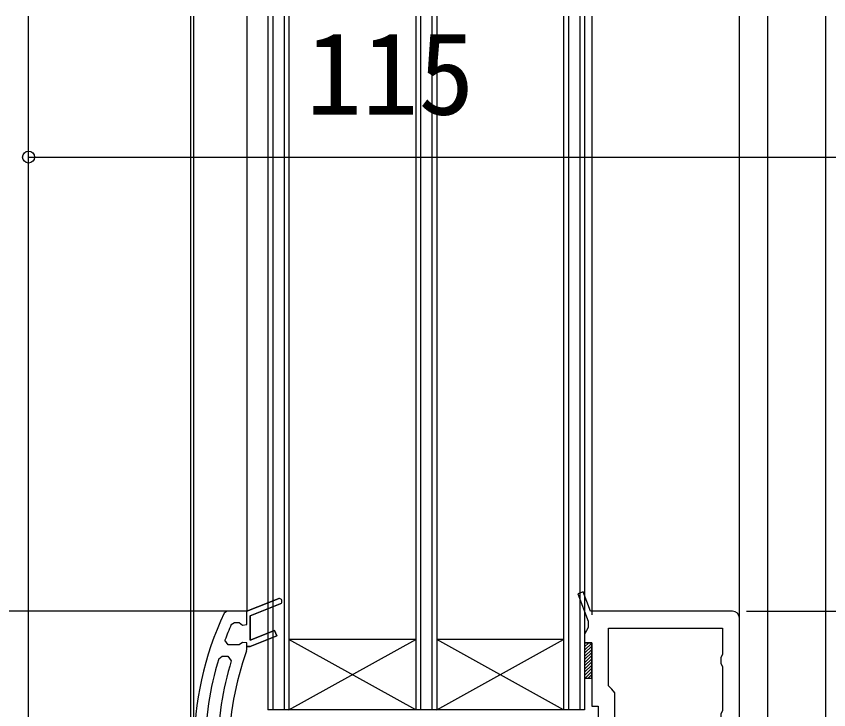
# Model space of a CAD drawing. Units: millimetres, scale not verified. Extents: x -700 to 700, y -1043 to 1038.
# Drawn here: x -532.3 to -416.9, y 410.7 to 509.2 of the extents above; entities that cross this region are included whole.
import ezdxf
from ezdxf.enums import TextEntityAlignment as Align

# ---------------------------------------------------------------- set-up
doc = ezdxf.new("R2010")
doc.units = ezdxf.units.MM
doc.header["$LTSCALE"] = 6
for name, color, linetype in [('0-2_YKK_11', 7, 'Continuous'), ('0-3_YKK_12', 2, 'Continuous'), ('0-4_YKK_13', 4, 'Continuous'), ('0-6_YKK_D', 6, 'Continuous')]:
    doc.layers.add(name, color=color, linetype=linetype)
doc.styles.add('ＭＳ ゴシック', font='')
doc.styles.get('ＭＳ ゴシック').set_extended_font_data('MS Gothic')

msp = doc.modelspace()

# ---------------------------------------------------------------- linework, layer by layer
at = {"layer": '0-2_YKK_11'}
for points in [[(-430.596, 424.7), (-450.785, 424.7), (-451.822, 427.441), (-452.57, 427.159), (-451.096, 423.261), (-451.096, 422.366), (-451.346, 421.933), (-451.596, 421.5), (-451.596, 420.2), (-450.596, 420.2), (-450.596, 411.2), (-449.696, 411.2), (-449.696, 400.7), (-490.196, 400.7)], [(-501.801, 422.799), (-501.343, 423.099), (-500.671, 423.099), (-500.186, 422.724), (-499.596, 422.799), (-499.596, 424.699), (-495.144, 426.471), (-499.596, 424.699), (-502.378, 424.699), (-502.831, 424.41)], [(-494.848, 425.728), (-499.096, 424.037), (-499.096, 420.56), (-495.644, 421.934), (-495.348, 421.191), (-499.096, 419.699), (-499.596, 419.699), (-499.596, 420.199), (-500.186, 420.274), (-500.671, 419.899), (-500.696, 419.899), (-502.231, 419.899), (-502.7, 420.574)], [(-499.626, 419.082), (-499.596, 419.253), (-499.596, 419.699), (-499.096, 419.699), (-495.348, 421.191), (-495.644, 421.934), (-499.096, 420.56), (-499.096, 424.037), (-494.848, 425.728)], [(-487.596, 382.7), (-446.596, 382.7), (-446.596, 385.2), (-449.596, 385.2), (-449.596, 389.4), (-431.996, 389.4), (-431.996, 385.2), (-433.596, 385.2), (-433.596, 382.7), (-429.596, 382.7), (-429.596, 423.7)], [(-447.296, 401.2), (-447.296, 413.105), (-447.746, 413.603), (-448.196, 414.1), (-448.196, 422.3), (-431.996, 422.3), (-431.996, 418.566), (-432.246, 418.133), (-432.246, 417.267), (-431.996, 416.834), (-431.996, 410.566), (-432.246, 410.133), (-432.246, 409.267), (-431.996, 408.834), (-431.996, 396.566), (-432.246, 396.133), (-432.246, 395.267), (-431.996, 394.834), (-431.996, 391.8)], [(-503.587, 417.944), (-503.109, 418.299), (-502.272, 418.299), (-501.795, 417.652)]]:
    msp.add_lwpolyline(points, dxfattribs=at)
for centre, radius, start, end in [((-494.996, 426.099), 0.4, 291.69939, 111.69941), ((-494.996, 426.099), 0.4, 291.69939, 111.69941), ((-461.096, 405.067), 46, 155.13402, 179.99999), ((-430.596, 423.7), 1, 0.00001, 89.99999), ((-461.096, 405.067), 44.4, 156.46078, 159.55779), ((-461.096, 405.067), 41, 160.01112, 180.00001), ((-461.096, 405.067), 44.4, 163.13981, 180.00001), ((-461.096, 405.067), 42.6, 162.81723, 180.00001)]:
    msp.add_arc(centre, radius, start, end, dxfattribs=at)
at = {"layer": '0-3_YKK_12'}
for p, q in [((-530.596, 347.751), (-530.596, 509.2)), ((-507.596, 509.2), (-507.596, 400.2)), ((-507.1, 401.7), (-507.1, 509.2)), ((-499.596, 509.2), (-499.596, 424.7)), ((-496.6, 509.2), (-496.6, 410.701)), ((-495.9, 509.2), (-495.9, 410.701)), ((-494.3, 509.2), (-494.3, 410.701)), ((-493.6, 509.2), (-493.6, 410.701)), ((-475.6, 509.2), (-475.6, 410.701)), ((-474.9, 509.2), (-474.9, 410.701)), ((-473.3, 509.2), (-473.3, 410.701)), ((-472.6, 509.2), (-472.6, 410.701)), ((-454.6, 509.2), (-454.6, 410.701)), ((-453.9, 509.2), (-453.9, 410.701)), ((-452.3, 509.2), (-452.3, 410.701)), ((-451.6, 509.2), (-451.6, 410.701)), ((-450.596, 509.2), (-450.596, 424.2)), ((-429.596, 423.7), (-429.596, 509.2)), ((-425.596, 390.2), (-425.596, 509.2)), ((-417.396, 509.2), (-417.396, 392.2)), ((-475.6, 420.701), (-493.6, 420.701)), ((-475.6, 410.701), (-493.6, 420.701)), ((-493.6, 410.701), (-475.6, 420.701)), ((-454.6, 420.701), (-472.6, 420.701)), ((-454.6, 410.701), (-472.6, 420.701)), ((-472.6, 410.701), (-454.6, 420.701)), ((-451.6, 410.701), (-496.6, 410.701))]:
    msp.add_line(p, q, dxfattribs=at)
at = {"layer": '0-4_YKK_13'}
for p, q in [((-451.596, 420.076), (-451.472, 420.2)), ((-451.596, 419.627), (-451.023, 420.2)), ((-451.596, 419.178), (-450.596, 420.178)), ((-451.596, 418.729), (-450.596, 419.729)), ((-451.596, 418.28), (-450.596, 419.28)), ((-451.596, 417.831), (-450.596, 418.831)), ((-451.596, 417.382), (-450.596, 418.382)), ((-451.596, 416.933), (-450.596, 417.933)), ((-451.596, 416.484), (-450.596, 417.484)), ((-451.596, 416.035), (-450.596, 417.035)), ((-451.596, 415.586), (-450.596, 416.586)), ((-451.533, 415.2), (-450.596, 416.137)), ((-451.084, 415.2), (-450.596, 415.688)), ((-450.635, 415.2), (-450.596, 415.239))]:
    msp.add_line(p, q, dxfattribs=at)
msp.add_lwpolyline([(-451.596, 415.2), (-450.596, 415.2), (-450.596, 420.2), (-451.596, 420.2)], close=True, dxfattribs=at)
at = {"layer": '0-6_YKK_D'}
for p, q in [((-530.596, 470.2), (-530.596, 490.2)), ((-530.596, 489.2), (-415.596, 489.2)), ((-501.937, 424.7), (-561.596, 424.7)), ((-428.596, 424.7), (-202.596, 424.7))]:
    msp.add_line(p, q, dxfattribs=at)
msp.add_circle((-530.596, 489.2), 0.85, dxfattribs=at)

# ---------------------------------------------------------------- texts
at = {"layer": '0-6_YKK_D', "style": 'ＭＳ ゴシック'}
msp.add_text('115', height=11.73, dxfattribs=at).set_placement((-491.187, 491.7), align=Align.BOTTOM_LEFT)

doc.saveas('drawing.dxf')
